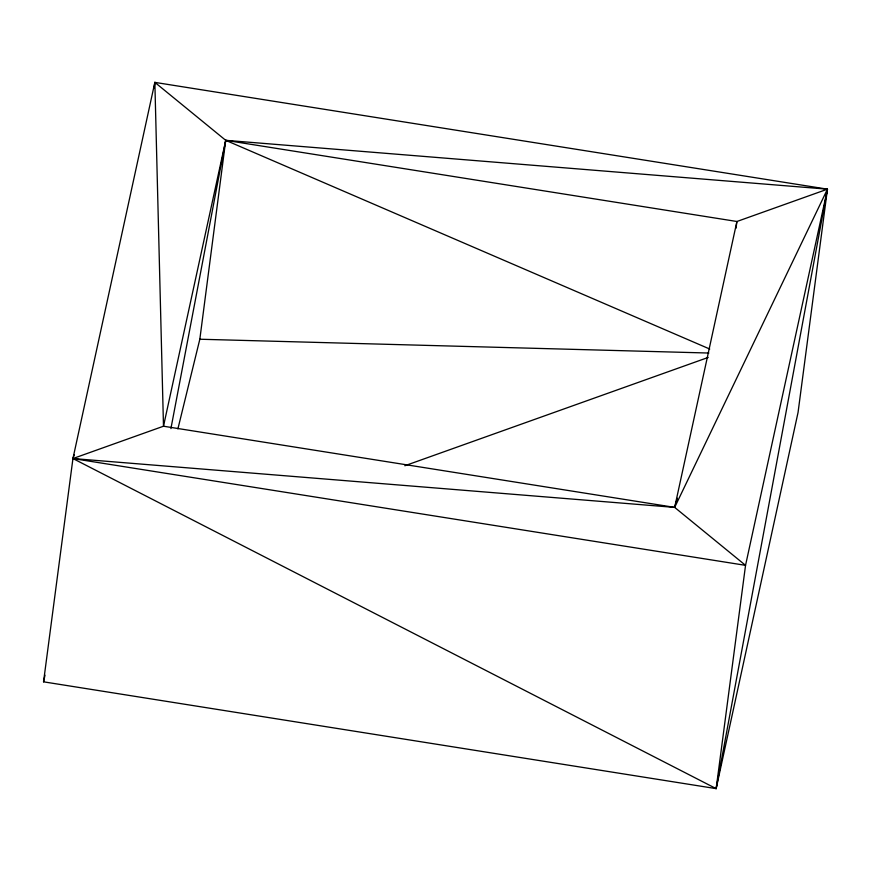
<?xml version="1.0" encoding="UTF-8"?>
<svg xmlns="http://www.w3.org/2000/svg" width="871" height="871" viewBox="0 0 871 871"><rect width="100%" height="100%" fill="white"/><g stroke="black" fill="none" stroke-linecap="round" stroke-linejoin="round"><path stroke-width="1.31" d="M177.902 428.87L199.829 339.233L225.731 140.329L154.853 82.375L72.946 458.549L43.55 681.83L716.147 788.625L798.054 412.451L827.45 189.17L154.853 82.375L154.145 87.753M736.028 228.224L736.91 221.495L827.45 189.17L716.147 788.625L72.946 458.549L74.275 454.695M716.147 788.625L745.543 565.344L827.45 189.17L225.731 140.329L163.487 426.224L72.946 458.549L745.543 565.344L674.666 507.39L163.487 426.224L154.853 82.375M170.912 428.597L225.731 140.329L736.91 221.495L674.666 507.39L72.946 458.549M43.55 681.83L44.998 675.177M677.333 498.245L674.666 507.39L827.45 189.17M404.841 465.745L708.199 357.437M199.829 339.233L708.852 353.038M225.731 140.329L709.734 349.031"/></g></svg>
